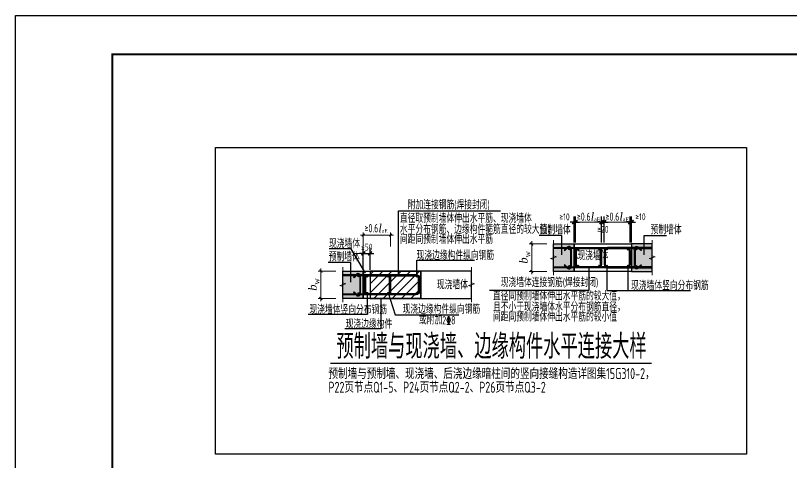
# Model space of a CAD drawing. Extents: x -85320 to 1679916, y -1321939 to 627.
# Drawn here: x 1203557 to 1231917, y -690288 to -673957 of the extents above; entities that cross this region are included whole.
import ezdxf

# ---------------------------------------------------------------- set-up
doc = ezdxf.new("R2010")
doc.units = 0
doc.header["$LTSCALE"] = 1000
for name, color, linetype in [('BORDER', 7, 'Continuous'), ('HATCH', 254, 'Continuous'), ('S-ANNO-DIMS', 3, 'Continuous'), ('S-ANNO-TEXT', 7, 'Continuous'), ('s-detl-rein', 6, 'Continuous'), ('S-TITLE', 7, 'Continuous'), ('TEXT', 7, 'Continuous'), ('填充', 51, 'Continuous'), ('总说明下划线', 8, 'Continuous'), ('打印线框', 7, 'Continuous'), ('拉模', 7, 'Continuous')]:
    doc.layers.add(name, color=color, linetype=linetype)
for name, color, linetype, lineweight in [('DIM', 3, 'Continuous', 0), ('S-ANNO-THIN', 3, 'Continuous', 20), ('S-DETL', 4, 'Continuous', 25)]:
    doc.layers.add(name, color=color, linetype=linetype, lineweight=lineweight)
doc.styles.get("Standard").update_dxf_attribs({"font": 'gbenor.shx', "bigfont": 'gbcbig.shx'})
doc.styles.add('TSSD_Dimension', font='tssdeng.shx', dxfattribs={"width": 0.7, "bigfont": 'hztxt.shx'})
doc.styles.add('TSSD_Rein', font='Tssdeng.shx', dxfattribs={"width": 0.7, "bigfont": 'hztxt.shx'})
doc.dimstyles.new('TSSD_20_20', dxfattribs={"dimtxt": 70, "dimasz": 20, "dimexe": 20, "dimexo": 30, "dimgap": 20, "dimtad": 1, "dimdec": 0, "dimdsep": 46, "dimtxsty": 'TSSD_Dimension', "dimblk": 'ARCHTICK', "dimcen": 0, "dimdle": 20, "dimclrt": 7, "dimadec": 0, "dimazin": 0, "dimtfac": 1, "dimtdec": 0, "dimtix": 1, "dimtmove": 2, "dimatfit": 3, "dimfxl": 20, "dimtolj": 1, "dimtzin": 0, "dimarcsym": 0})

# ---------------------------------------------------------------- blocks, each defined once
blk = doc.blocks.new('A$C50BE3766')
at = {"layer": 's-detl-rein'}
h = blk.add_hatch(color=256, dxfattribs=at)
edge = h.paths.add_edge_path()
edge.add_arc((4, 4), 4, 0, 360)
blk.add_circle((4, 4), 4, dxfattribs=at)
blk = doc.blocks.new('_ArchTick')
at = {"color": 0, "linetype": 'ByBlock', "const_width": 0.4}
blk.add_lwpolyline([(-0.5, -0.5), (0.5, 0.5)], dxfattribs=at)
blk = doc.blocks.new('*D2823')
at = {"layer": 'Defpoints', "color": 0, "transparency": 16777216}
for p in [(-110407, -327235), (-110657, -327883), (-110407, -327883)]:
    blk.add_point(p, dxfattribs=at)
at = {"layer": 'DIM', "color": 253, "lineweight": -2, "transparency": 16777216}
for p, q in [((-110657, -327235), (-110797, -327235)), ((-110657, -327833), (-110657, -327035)), ((-110657, -327235), (-110407, -327235)), ((-110407, -327833), (-110407, -327035)), ((-110407, -327235), (-110267, -327235))]:
    blk.add_line(p, q, dxfattribs=at)
at = {"layer": 'DIM', "color": 253, "lineweight": -2, "transparency": 16777216, "xscale": 140, "yscale": 140, "zscale": 140}
blk.add_blockref('_ArchTick', (-110657, -327235), dxfattribs=at)
at = {"layer": 'DIM', "color": 253, "lineweight": -2, "transparency": 16777216, "xscale": 140, "yscale": 140, "zscale": 140, "rotation": 180}
blk.add_blockref('_ArchTick', (-110407, -327235), dxfattribs=at)
at = {"layer": 'DIM', "color": 7, "transparency": 16777216, "insert": (-110532, -327010), "char_height": 250, "attachment_point": 5, "style": 'TSSD_Dimension'}
blk.add_mtext('\\A1;≤50', dxfattribs=at)
blk = doc.blocks.new('*D2824')
at = {"layer": 'Defpoints', "color": 0, "transparency": 16777216}
for p in [(-102950, -326093), (-102950, -326893), (-102900, -326893)]:
    blk.add_point(p, dxfattribs=at)
at = {"layer": 'DIM', "color": 253, "lineweight": -2, "transparency": 16777216}
for p, q in [((-102950, -326093), (-103090, -326093)), ((-102950, -326843), (-102950, -325893)), ((-102900, -326093), (-102950, -326093)), ((-102900, -326843), (-102900, -325893)), ((-102900, -326093), (-102760, -326093))]:
    blk.add_line(p, q, dxfattribs=at)
at = {"layer": 'DIM', "color": 253, "lineweight": -2, "transparency": 16777216, "xscale": 140, "yscale": 140, "zscale": 140}
blk.add_blockref('_ArchTick', (-102950, -326093), dxfattribs=at)
at = {"layer": 'DIM', "color": 253, "lineweight": -2, "transparency": 16777216, "xscale": 140, "yscale": 140, "zscale": 140, "rotation": 180}
blk.add_blockref('_ArchTick', (-102900, -326093), dxfattribs=at)
at = {"layer": 'DIM', "color": 7, "transparency": 16777216, "insert": (-103301, -325902), "char_height": 250, "attachment_point": 5, "style": 'TSSD_Dimension'}
blk.add_mtext('\\A1;≥10', dxfattribs=at)
blk = doc.blocks.new('*D2825')
at = {"layer": 'Defpoints', "color": 0, "transparency": 16777216}
for p in [(-100850, -326093), (-100900, -326893), (-100850, -326893)]:
    blk.add_point(p, dxfattribs=at)
at = {"layer": 'DIM', "color": 253, "lineweight": -2, "transparency": 16777216}
for p, q in [((-100900, -326093), (-101040, -326093)), ((-100900, -326843), (-100900, -325893)), ((-100900, -326093), (-100850, -326093)), ((-100850, -326843), (-100850, -325893)), ((-100850, -326093), (-100710, -326093))]:
    blk.add_line(p, q, dxfattribs=at)
at = {"layer": 'DIM', "color": 253, "lineweight": -2, "transparency": 16777216, "xscale": 140, "yscale": 140, "zscale": 140}
blk.add_blockref('_ArchTick', (-100900, -326093), dxfattribs=at)
at = {"layer": 'DIM', "color": 253, "lineweight": -2, "transparency": 16777216, "xscale": 140, "yscale": 140, "zscale": 140, "rotation": 180}
blk.add_blockref('_ArchTick', (-100850, -326093), dxfattribs=at)
at = {"layer": 'DIM', "color": 7, "transparency": 16777216, "insert": (-100527, -325900), "char_height": 250, "attachment_point": 5, "style": 'TSSD_Dimension'}
blk.add_mtext('\\A1;≥10', dxfattribs=at)
blk = doc.blocks.new('*D2826')
at = {"layer": 'Defpoints', "color": 0, "transparency": 16777216}
for p in [(-101850, -326093), (-101950, -326893), (-101850, -326893)]:
    blk.add_point(p, dxfattribs=at)
at = {"layer": 'DIM', "color": 253, "lineweight": -2, "transparency": 16777216}
for p, q in [((-101950, -326093), (-102090, -326093)), ((-101950, -326843), (-101950, -325893)), ((-101950, -326093), (-101850, -326093)), ((-101850, -326843), (-101850, -325893)), ((-101850, -326093), (-101710, -326093))]:
    blk.add_line(p, q, dxfattribs=at)
at = {"layer": 'DIM', "color": 253, "lineweight": -2, "transparency": 16777216, "xscale": 140, "yscale": 140, "zscale": 140}
blk.add_blockref('_ArchTick', (-101950, -326093), dxfattribs=at)
at = {"layer": 'DIM', "color": 253, "lineweight": -2, "transparency": 16777216, "xscale": 140, "yscale": 140, "zscale": 140, "rotation": 180}
blk.add_blockref('_ArchTick', (-101850, -326093), dxfattribs=at)
at = {"layer": 'DIM', "color": 7, "transparency": 16777216, "insert": (-101900, -326358), "char_height": 250, "attachment_point": 5, "style": 'TSSD_Dimension'}
blk.add_mtext('\\A1;≥20', dxfattribs=at)
blk = doc.blocks.new('图框1')
at = {"layer": 'BORDER', "const_width": 50}
blk.add_lwpolyline([(1377779, -823089), (1377779, -783089), (1433679, -783089), (1433679, -823089)], close=True, dxfattribs=at)
blk = doc.blocks.new('A$C5CEA14D5')
at = {"layer": 'HATCH'}
for points in [[(9765.6, 5435), (9765.6, 4435), (9015.6, 4435), (9015.6, 5435)], [(11865.6, 5435), (11865.6, 4435), (12615.6, 4435), (12615.6, 5435)], [(2058.8, 4445), (2058.8, 3445), (1308.8, 3445), (1308.8, 4445)]]:
    blk.add_hatch(color=254, dxfattribs=at).paths.add_polyline_path(points)
at = {"layer": 'S-DETL'}
h = blk.add_hatch(dxfattribs=at)
h.set_pattern_fill('ANSI31', color=256, scale=75, style=0)
h.set_pattern_definition([(45, (-6873699.36, 12085.43), (-168.379802, 168.379802), [])])
h.paths.add_polyline_path([(2308.8, 4445), (2308.8, 3445), (4158.8, 3445), (4158.8, 4445)])
at = {"layer": 's-detl-rein'}
h = blk.add_hatch(color=256, dxfattribs=at)
edge = h.paths.add_edge_path()
edge.add_line((11695.6, 5305), (9935.6, 5305))
edge.add_arc((9935.6, 5185), 120, 90, 180)
edge.add_line((9815.6, 5185), (9815.6, 4951.7))
edge.add_ellipse((9835.6, 4935), major_axis=(36.4, 0), ratio=0.5498056, start_angle=56.64632, end_angle=123.35368, ccw=False)
edge.add_line((9855.6, 4951.7), (9855.6, 5185))
edge.add_arc((9935.6, 5185), 80, 90, 180, ccw=False)
edge.add_line((9935.6, 5265), (11695.6, 5265))
edge.add_arc((11695.6, 5185), 80, 0, 90, ccw=False)
edge.add_line((11775.6, 5185), (11775.6, 4685))
edge.add_arc((11695.6, 4685), 80, -90, 0, ccw=False)
edge.add_line((11695.6, 4605), (9935.6, 4605))
edge.add_arc((9935.6, 4685), 80, 180, 270, ccw=False)
edge.add_line((9855.6, 4685), (9855.6, 4918.3))
edge.add_ellipse((9835.6, 4935), major_axis=(36.4, 0), ratio=0.5498056, start_angle=236.64632, end_angle=303.35368, ccw=False)
edge.add_line((9815.6, 4918.3), (9815.6, 4685))
edge.add_arc((9935.6, 4685), 120, 180, 270)
edge.add_line((9935.6, 4565), (11695.6, 4565))
edge.add_arc((11695.6, 4685), 120, 270, 360)
edge.add_line((11815.6, 4685), (11815.6, 5185))
edge.add_arc((11695.6, 5185), 120, 0, 90)
edge = h.paths.add_edge_path()
edge.add_ellipse((9835.6, 4935), major_axis=(36.4, 0), ratio=0.5498056, start_angle=123.35368, end_angle=236.64632)
edge.add_line((9815.6, 4918.3), (9815.6, 4951.7))
edge = h.paths.add_edge_path(flags=17)
edge.add_ellipse((9835.6, 4935), major_axis=(36.4, 0), ratio=0.5498056, start_angle=56.64632, end_angle=123.35368)
edge.add_line((9815.6, 4951.7), (9815.6, 4918.3))
edge.add_ellipse((9835.6, 4935), major_axis=(36.4, 0), ratio=0.5498056, start_angle=236.64632, end_angle=303.35368)
edge.add_line((9855.6, 4918.3), (9855.6, 4951.7))
edge = h.paths.add_edge_path(flags=17)
edge.add_ellipse((9835.6, 4935), major_axis=(36.4, 0), ratio=0.5498056, start_angle=-56.64632, end_angle=56.64632)
edge.add_line((9855.6, 4951.7), (9855.6, 4918.3))
h = blk.add_hatch(color=256, dxfattribs=at)
edge = h.paths.add_edge_path()
edge.add_line((3988.8, 4315), (2228.8, 4315))
edge.add_arc((2228.8, 4195), 120, 90, 180)
edge.add_line((2108.8, 4195), (2108.8, 3961.7))
edge.add_ellipse((2128.8, 3945), major_axis=(36.4, 0), ratio=0.5498056, start_angle=56.64632, end_angle=123.35368, ccw=False)
edge.add_line((2148.8, 3961.7), (2148.8, 4195))
edge.add_arc((2228.8, 4195), 80, 90, 180, ccw=False)
edge.add_line((2228.8, 4275), (3988.8, 4275))
edge.add_arc((3988.8, 4195), 80, 0, 90, ccw=False)
edge.add_line((4068.8, 4195), (4068.8, 3695))
edge.add_arc((3988.8, 3695), 80, -90, 0, ccw=False)
edge.add_line((3988.8, 3615), (2228.8, 3615))
edge.add_arc((2228.8, 3695), 80, 180, 270, ccw=False)
edge.add_line((2148.8, 3695), (2148.8, 3928.3))
edge.add_ellipse((2128.8, 3945), major_axis=(36.4, 0), ratio=0.5498056, start_angle=236.64632, end_angle=303.35368, ccw=False)
edge.add_line((2108.8, 3928.3), (2108.8, 3695))
edge.add_arc((2228.8, 3695), 120, 180, 270)
edge.add_line((2228.8, 3575), (3988.8, 3575))
edge.add_arc((3988.8, 3695), 120, 270, 360)
edge.add_line((4108.8, 3695), (4108.8, 4195))
edge.add_arc((3988.8, 4195), 120, 0, 90)
edge = h.paths.add_edge_path()
edge.add_ellipse((2128.8, 3945), major_axis=(36.4, 0), ratio=0.5498056, start_angle=123.35368, end_angle=236.64632)
edge.add_line((2108.8, 3928.3), (2108.8, 3961.7))
edge = h.paths.add_edge_path(flags=17)
edge.add_ellipse((2128.8, 3945), major_axis=(36.4, 0), ratio=0.5498056, start_angle=56.64632, end_angle=123.35368)
edge.add_line((2108.8, 3961.7), (2108.8, 3928.3))
edge.add_ellipse((2128.8, 3945), major_axis=(36.4, 0), ratio=0.5498056, start_angle=236.64632, end_angle=303.35368)
edge.add_line((2148.8, 3928.3), (2148.8, 3961.7))
edge = h.paths.add_edge_path(flags=17)
edge.add_ellipse((2128.8, 3945), major_axis=(36.4, 0), ratio=0.5498056, start_angle=-56.64632, end_angle=56.64632)
edge.add_line((2148.8, 3961.7), (2148.8, 3928.3))
at = {"layer": 'DIM'}
for p, q in [((9815.6, 5685), (9815.6, 6335)), ((10765.6, 5685), (10765.6, 6335)), ((10865.6, 5685), (10865.6, 6335)), ((11815.6, 5685), (11815.6, 6335)), ((9715.6, 6235), (10865.6, 6235)), ((11915.6, 6235), (10765.6, 6235)), ((1958.8, 5759.1), (3158.8, 5759.1)), ((2058.8, 5342.6), (2058.8, 5859.1)), ((3058.8, 5342.6), (3058.8, 5859.1)), ((8765.6, 5435), (8115.6, 5435)), ((8215.6, 5535), (8215.6, 4335)), ((508.8, 4545), (508.8, 3345)), ((1058.8, 4445), (408.8, 4445)), ((8765.6, 4435), (8115.6, 4435)), ((1058.8, 3445), (408.8, 3445))]:
    blk.add_line(p, q, dxfattribs=at)
at = {"layer": 'S-ANNO-DIMS', "color": 7}
for points in [[(3345.3, 4275), (3345.3, 6640.6), (7077.5, 6640.6)], [(9312.2, 5032.3), (9312.2, 5745.4), (8486.6, 5745.4)], [(12319, 5032.3), (12319, 5745.4), (13144.7, 5745.4)], [(2142.3, 4369.7), (1613.7, 5259.9), (815.7, 5259.9)], [(4020, 4245.1), (4020, 4846), (6123.6, 4846)], [(1605.4, 4042.3), (1605.4, 4755.3), (779.7, 4755.3)], [(2699.9, 3445), (2699.9, 2334.5), (1380, 2334.5)], [(2971.5, 3644.9), (3219.7, 2840.4), (5555.4, 2840.4)]]:
    blk.add_lwpolyline(points, dxfattribs=at)
at = {"layer": 'S-ANNO-TEXT'}
for points in [[(10305.5, 4605), (10305.5, 3741), (6677.6, 3741)], [(10954, 4635), (10954, 3741), (14013.8, 3741)], [(11726.8, 4635), (11726.8, 3741)], [(2200.2, 3644.9), (2200.2, 2861.2), (45.2, 2861.2)]]:
    blk.add_lwpolyline(points, dxfattribs=at)
at = {"layer": 'S-ANNO-THIN'}
for points in [[(9015.6, 5575), (9015.6, 5000), (9125.6, 4965), (8905.6, 4905), (9015.6, 4870), (9015.6, 4295)], [(12615.6, 5575), (12615.6, 5000), (12725.6, 4965), (12505.6, 4905), (12615.6, 4870), (12615.6, 4295)], [(1308.8, 4585), (1308.8, 4010), (1418.8, 3975), (1198.8, 3915), (1308.8, 3880), (1308.8, 3305)], [(6008.8, 4585), (6008.8, 4010), (6118.8, 3975), (5898.8, 3915), (6008.8, 3880), (6008.8, 3305)]]:
    blk.add_lwpolyline(points, dxfattribs=at)
at = {"layer": 'S-DETL'}
for points in [[(9765.6, 5435), (9765.6, 4435), (9015.6, 4435), (9015.6, 5435)], [(11865.6, 5435), (11865.6, 4435), (9765.6, 4435), (9765.6, 5435)], [(11865.6, 5435), (11865.6, 4435), (12615.6, 4435), (12615.6, 5435)], [(2058.8, 4445), (2058.8, 3445), (1308.8, 3445), (1308.8, 4445)], [(4158.8, 4445), (4158.8, 3445), (2058.8, 3445), (2058.8, 4445)], [(2308.8, 4445), (2308.8, 3445), (4158.8, 3445), (4158.8, 4445)], [(4158.8, 4445), (4158.8, 3445), (6008.8, 3445), (6008.8, 4445)]]:
    blk.add_lwpolyline(points, close=True, dxfattribs=at)
at = {"layer": 's-detl-rein', "color": 3}
for points in [[(10645.6, 5265), (9015.6, 5265), (9015.6, 5305), (10645.6, 5305, -0.4142136), (10765.6, 5185), (10765.6, 4685, -0.4142136), (10645.6, 4565), (9015.6, 4565), (9015.6, 4605), (10645.6, 4605, 0.4142136), (10725.6, 4685), (10725.6, 5185, 0.4142136), (10645.6, 5265)], [(10985.6, 5265), (12615.6, 5265), (12615.6, 5305), (10985.6, 5305, 0.4142136), (10865.6, 5185), (10865.6, 4685, 0.4142136), (10985.6, 4565), (12615.6, 4565), (12615.6, 4605), (10985.6, 4605, -0.4142136), (10905.6, 4685), (10905.6, 5185, -0.4142136), (10985.6, 5265)], [(2938.8, 4275), (1308.8, 4275), (1308.8, 4315), (2938.8, 4315, -0.4142136), (3058.8, 4195), (3058.8, 3695, -0.4142136), (2938.8, 3575), (1308.8, 3575), (1308.8, 3615), (2938.8, 3615, 0.4142136), (3018.8, 3695), (3018.8, 4195, 0.4142136), (2938.8, 4275)]]:
    blk.add_lwpolyline(points, format="xyb", close=True, dxfattribs=at)
for points in [[(9512, 5318.8), (9405.9, 5212.8), (9427.1, 5191.6), (9533.2, 5297.6, -0.6681786), (9635.6, 5255.2), (9635.6, 4614.7, -0.6681786), (9533.2, 4572.3), (9427.1, 4678.3), (9405.9, 4657.1), (9512, 4551.1, 0.6681786), (9665.6, 4614.7), (9665.6, 5255.2, 0.6681786), (9512, 5318.8)], [(12119.3, 5318.8), (12225.3, 5212.8), (12204.1, 5191.6), (12098, 5297.6, 0.6681786), (11995.6, 5255.2), (11995.6, 4614.7, 0.6681786), (12098, 4572.3), (12204.1, 4678.3), (12225.3, 4657.1), (12119.3, 4551.1, -0.6681786), (11965.6, 4614.7), (11965.6, 5255.2, -0.6681786), (12119.3, 5318.8)], [(1805.1, 4328.8), (1699.1, 4222.7), (1720.3, 4201.5), (1826.4, 4307.6, -0.6681786), (1928.8, 4265.1), (1928.8, 3624.6, -0.6681786), (1826.4, 3582.2), (1720.3, 3688.3), (1699.1, 3667.1), (1805.1, 3561, 0.6681786), (1958.8, 3624.6), (1958.8, 4265.1, 0.6681786), (1805.1, 4328.8)]]:
    blk.add_lwpolyline(points, format="xyb", dxfattribs=at)
at = {"layer": 's-detl-rein'}
for points in [[(9935.6, 5305), (11695.6, 5305, -0.4142136), (11815.6, 5185), (11815.6, 4685, -0.4142136), (11695.6, 4565), (9935.6, 4565, -0.4142136), (9815.6, 4685), (9815.6, 5185, -0.4142136)], [(9935.6, 5265), (11695.6, 5265, -0.4142136), (11775.6, 5185), (11775.6, 4685, -0.4142136), (11695.6, 4605), (9935.6, 4605, -0.4142136), (9855.6, 4685), (9855.6, 5185, -0.4142136)], [(2228.8, 4315), (3988.8, 4315, -0.4142136), (4108.8, 4195), (4108.8, 3695, -0.4142136), (3988.8, 3575), (2228.8, 3575, -0.4142136), (2108.8, 3695), (2108.8, 4195, -0.4142136)], [(2228.8, 4275), (3988.8, 4275, -0.4142136), (4068.8, 4195), (4068.8, 3695, -0.4142136), (3988.8, 3615), (2228.8, 3615, -0.4142136), (2148.8, 3695), (2148.8, 4195, -0.4142136)]]:
    blk.add_lwpolyline(points, format="xyb", close=True, dxfattribs=at)
at = {"layer": 's-detl-rein', "color": 3}
for centre in [(9590.6, 5245), (12040.6, 5245), (9590.6, 4625), (12040.6, 4625), (1883.8, 4255), (1883.8, 3635)]:
    blk.add_circle(centre, 20, dxfattribs=at)
at = {"layer": 's-detl-rein', "extrusion": (0, 0, -1)}
blk.add_ellipse((9835.6, 4935), major_axis=(36.4, 0), ratio=0.5498056, dxfattribs=at)
at = {"layer": 'S-TITLE', "const_width": 50}
blk.add_lwpolyline([(852.5, 1070.1), (12594.3, 1070.1)], dxfattribs=at)
at = {"layer": 'DIM', "xscale": 100, "yscale": 100, "zscale": 100}
for p, rotation in [((9815.6, 6235), 180), ((10865.6, 6235), 180), ((2058.8, 5759.1), 180), ((8215.6, 5435), 90), ((508.8, 4445), 90), ((8215.6, 4435), 270), ((508.8, 3445), 270)]:
    blk.add_blockref('_ArchTick', p, dxfattribs=dict(at, rotation=rotation))
for p in [(10765.6, 6235), (11815.6, 6235), (3058.8, 5759.1)]:
    blk.add_blockref('_ArchTick', p, dxfattribs=at)
at = {"layer": 's-detl-rein', "xscale": 5, "yscale": 5, "zscale": 5}
for p in [(9887.1, 5215.1), (10658.3, 5215.1), (10934, 5215.1), (11706.8, 5215.1), (9887.1, 4615), (10658.3, 4615), (10934, 4615), (11706.8, 4615), (2180.2, 4225.1), (2951.5, 4225.1), (4000, 4225.1), (2180.2, 3624.9), (2951.5, 3624.9), (4000, 3624.9)]:
    blk.add_blockref('A$C50BE3766', p, dxfattribs=at)
at = {"layer": 'S-ANNO-DIMS', "color": 7, "style": 'TSSD_Dimension', "width": 0.7}
for s, p in [('附加连接钢筋(焊接封闭)', (3683, 6704.3)), ('直径取预制墙体伸出水平筋、现浇墙体', (3398.1, 6211.9)), ('水平分布钢筋、边缘构件箍筋直径的较大值；', (3398.1, 5809.6)), ('预制墙体', (8504.4, 5793.2)), ('预制墙体', (12560.2, 5793.2)), ('间距同预制墙体伸出水平筋', (3398.1, 5443.6)), ('现浇墙体', (808.9, 5284.3)), ('预制墙体', (797.5, 4803.2)), ('现浇边缘构件纵向钢筋', (4006.4, 4858)), ('现浇墙体', (9884, 4845.1)), ('现浇墙体', (4751, 3781.2)), ('现浇墙体连接钢筋(焊接封闭)', (7083.1, 3866.3)), ('现浇墙体竖向分布钢筋', (11846.3, 3753)), ('直径同预制墙体伸出水平筋的较大值，', (6798.2, 3373.9)), ('现浇墙体竖向分布钢筋', (91.3, 2873.2)), ('现浇边缘构件纵向钢筋', (3496.9, 2890.1)), ('且不小于现浇墙体水平分布钢筋直径，', (6798.2, 2971.7)), ('间距同预制墙体伸出水平筋的较小值', (6798.2, 2605.6)), ('现浇边缘构件', (1414.8, 2346.5)), ('或附加2\x848', (4092.6, 2497.8))]:
    blk.add_text(s, height=300, dxfattribs=at).set_placement(p)
at = {"layer": 'S-ANNO-TEXT', "char_height": 300, "attachment_point": 5}
for insert in [(10290.7, 6426.1), (11341.3, 6426.1), (2531.3, 6003)]:
    blk.add_mtext('\\A1;{\\Ftssdeng|c134;\\W0.7;\\C7;≥0.6\\fTimes New Roman|b0|i1|c186|p18;\\W1;\\C256;l\\fTimes New Roman|b0|i0|c186|p18;\\H0.46667x;\\S^ aE;}', dxfattribs=dict(at, insert=insert))
at = {"layer": 'S-ANNO-TEXT', "char_height": 300, "attachment_point": 5, "rotation": 90}
for insert in [(7964, 4945), (257.1, 3954.9)]:
    blk.add_mtext('\\A1;{\\fTimes New Roman|b0|i1|c186|p18;b\\fTimes New Roman|b0|i0|c186|p18;\\H0.7x;\\S^ w;}', dxfattribs=dict(at, insert=insert))
at = {"layer": 'TEXT', "style": 'TSSD_Rein', "width": 0.7}
for s, height, p in [('预制墙与现浇墙、边缘构件水平连接大样', 900, (1076, 1239.7)), ('预制墙与预制墙、现浇墙、后浇边缘暗柱间的竖向接缝构造详图集15G310-2，', 400, (784.7, 500)), ('P22页节点Q1-5、P24页节点Q2-2、P26页节点Q3-2', 400, (784.7, 0))]:
    blk.add_text(s, height=height, dxfattribs=at).set_placement(p)
at = {"layer": 'DIM'}
for base, p1, p2, text, picture, middle in [((9765.6, 6235), (9815.6, 5435), (9765.6, 5435), '≥10', '*D2824', (9414.7, 6425.6)), ((11865.6, 6235), (11815.6, 5435), (11865.6, 5435), '≥10', '*D2825', (12188.6, 6428.3)), ((10865.6, 6235), (10765.6, 5435), (10865.6, 5435), '≥20', '*D2826', (10815.6, 5969.8))]:
    dim = blk.add_linear_dim(base=base, p1=p1, p2=p2, text=text, dimstyle='TSSD_20_20', override={"dimscale": 5, "dimlfac": 0.2, "dimfxl": 1, "dimfxlon": 0}, dxfattribs=at)
    dim.commit()
    dim.dimension.update_dxf_attribs({"geometry": picture, "text_midpoint": middle, "dimtype": 128, "insert": (112715.6, 332328)})
dim = blk.add_linear_dim(base=(2308.8, 5092.6), p1=(2058.8, 4445), p2=(2308.8, 4445), text='≤50', dimstyle='TSSD_20_20', override={"dimscale": 5, "dimlfac": 0.2, "dimfxl": 1, "dimfxlon": 0}, dxfattribs=at)
dim.commit()
dim.dimension.update_dxf_attribs({"geometry": '*D2823', "text_midpoint": (2183.8, 5317.6), "insert": (112715.6, 332328)})

msp = doc.modelspace()

# ---------------------------------------------------------------- linework, layer by layer
at = {"layer": '总说明下划线', "color": 9}
msp.add_lwpolyline([(1230269.11, -689979.035), (1210870.938, -689979.035), (1210870.938, -678775.018), (1230269.11, -678775.018)], close=True, dxfattribs=at)
at = {"layer": '打印线框', "color": 1}
msp.add_lwpolyline([(1203556.881, -733421.28), (1203556.881, -673956.634), (1287656.881, -673956.634), (1287656.881, -733421.28)], close=True, dxfattribs=at)

# ---------------------------------------------------------------- block references
at = {"layer": '填充'}
msp.add_blockref('A$C5CEA14D5', (1214208.513, -687739.318), dxfattribs=at)
at = {"layer": '拉模', "color": 3, "xscale": 1.415824915824916, "yscale": 1.415824915824916, "zscale": 1.415824915824916}
msp.add_blockref('图框1', (-743597.321, 433344.026), dxfattribs=at)

doc.saveas('drawing.dxf')
